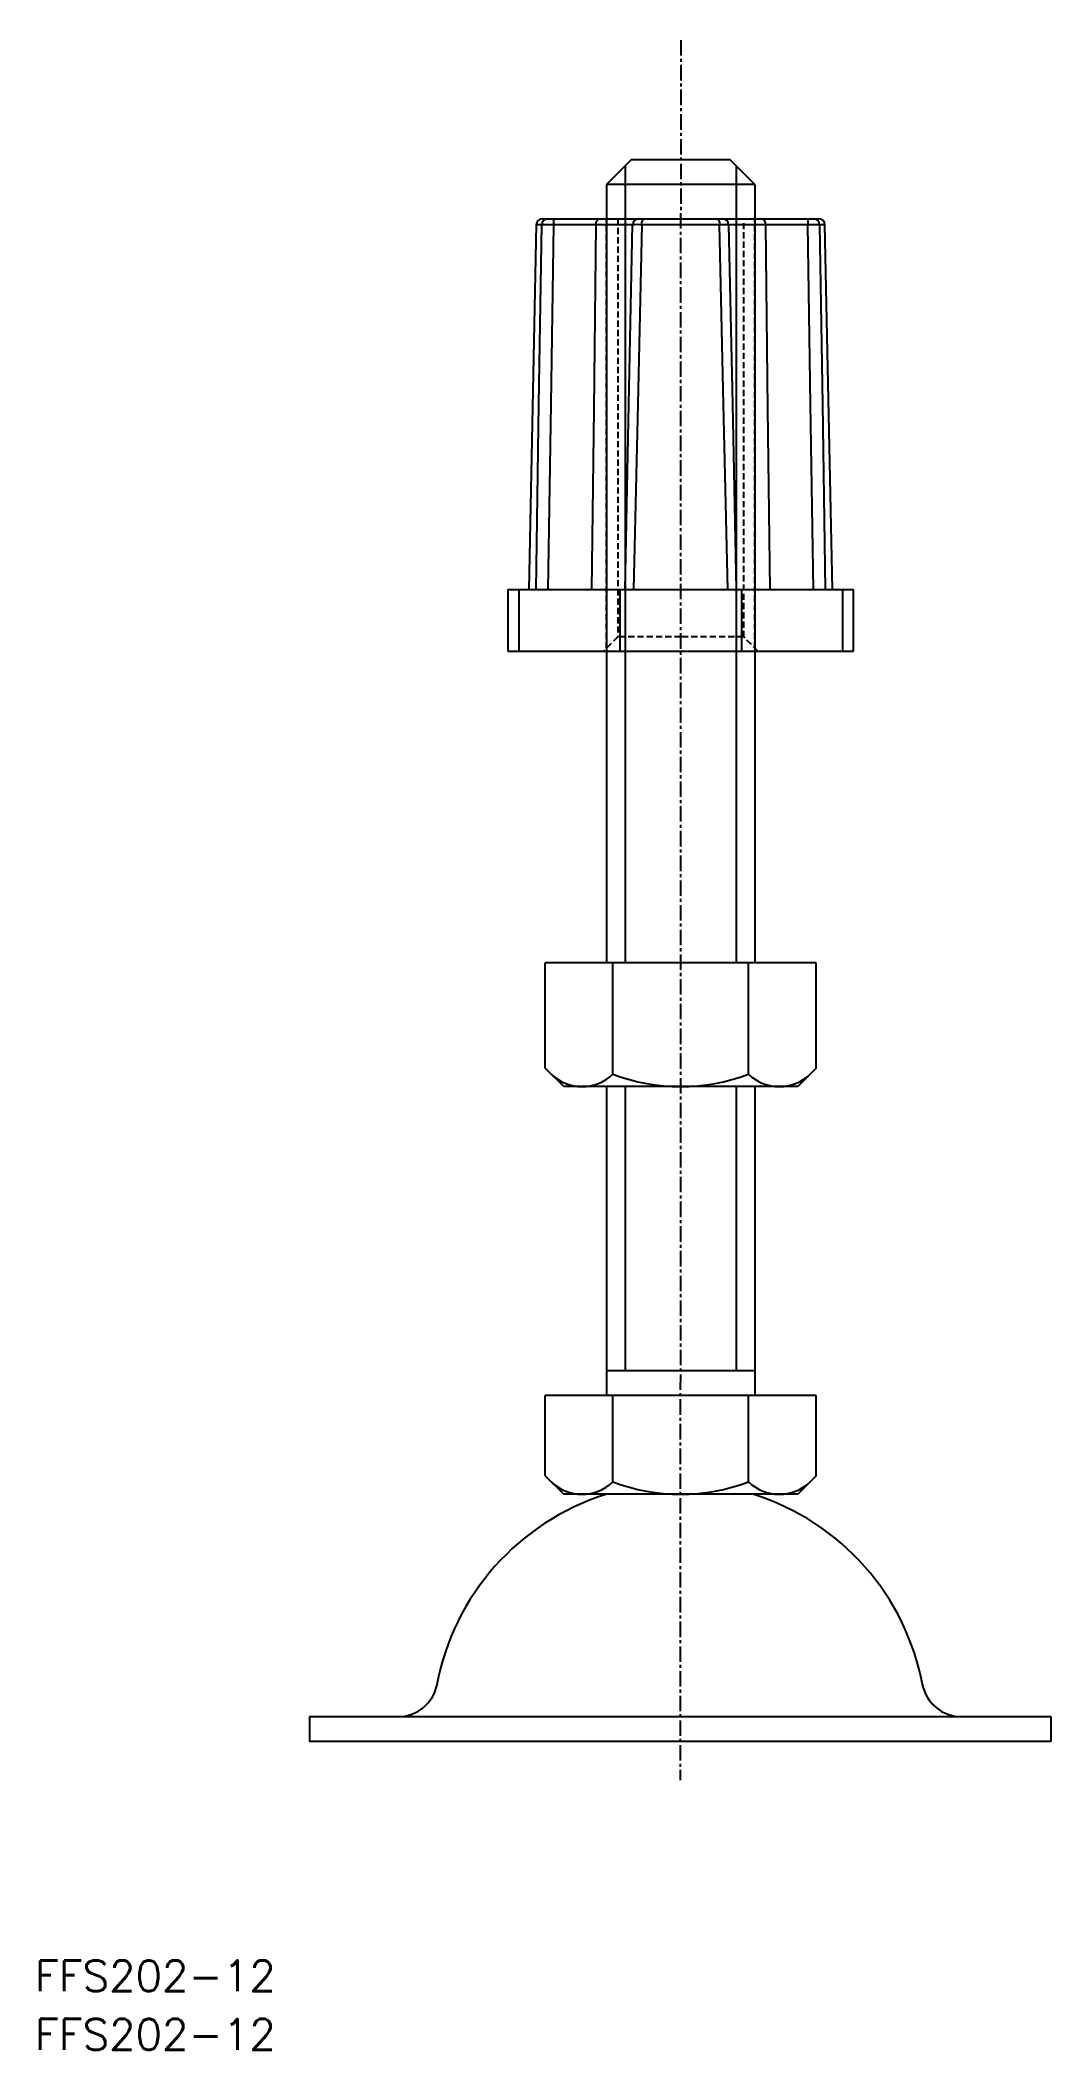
# Model space of a CAD drawing. Extents: x 8 to 89, y 7 to 170.
import ezdxf

# ---------------------------------------------------------------- set-up
doc = ezdxf.new("R2010")
doc.units = 0
doc.linetypes.add('CENTER', pattern=[2, 1.25, -0.25, 0.25, -0.25])
doc.linetypes.add('DASHED', pattern=[0.75, 0.5, -0.25])
doc.layers.get('0').update_dxf_attribs({"linetype": 'CONTINUOUS'})
doc.layers.add('CENTER', color=1, linetype='CENTER')
doc.styles.get("Standard").update_dxf_attribs({"font": 'txt.shx', "bigfont": 'extfont2.shx'})

msp = doc.modelspace()

# ---------------------------------------------------------------- linework, layer by layer
at = {"color": 7, "linetype": 'CONTINUOUS'}
for p, q in [((55.41, 160.27), (53.41, 158.27)), ((63.41, 160.27), (55.41, 160.27)), ((65.41, 158.27), (63.41, 160.27)), ((53.41, 158.27), (53.41, 95.27)), ((65.41, 158.27), (53.41, 158.27)), ((65.41, 158.27), (65.41, 95.27)), ((47.72, 155.02), (47.11, 125.51)), ((48.16, 155.02), (47.72, 155.02)), ((48.22, 155.51), (48.64, 155.51)), ((48.64, 155.51), (49.12, 155.51)), ((49.12, 155.51), (49.12, 155.02)), ((49.12, 155.51), (52.84, 155.51)), ((52.55, 155.02), (49.12, 155.02)), ((55.52, 155.02), (52.55, 155.02)), ((52.84, 155.51), (56.02, 155.51)), ((56.02, 155.51), (56.39, 155.51)), ((62.56, 155.02), (56.25, 155.02)), ((56.39, 155.51), (62.42, 155.51)), ((62.42, 155.51), (62.79, 155.51)), ((62.79, 155.51), (65.97, 155.51)), ((66.27, 155.02), (63.29, 155.02)), ((65.97, 155.51), (69.69, 155.51)), ((69.69, 155.02), (66.27, 155.02)), ((69.69, 155.51), (69.69, 155.02)), ((69.69, 155.51), (70.17, 155.51)), ((70.17, 155.51), (70.59, 155.51)), ((71.09, 155.02), (70.65, 155.02)), ((71.71, 125.51), (71.09, 155.02)), ((45.41, 125.51), (45.41, 120.51)), ((45.41, 125.51), (46.3, 125.51)), ((46.3, 125.51), (46.3, 120.51)), ((46.3, 125.51), (54.48, 125.51)), ((54.48, 125.51), (54.48, 120.51)), ((54.48, 125.51), (64.33, 125.51)), ((64.33, 125.51), (64.33, 120.51)), ((64.33, 125.51), (72.51, 125.51)), ((72.51, 125.51), (72.51, 120.51)), ((72.51, 125.51), (73.41, 125.51)), ((73.41, 120.51), (73.41, 125.51)), ((45.41, 120.51), (46.3, 120.51)), ((46.3, 120.51), (54.48, 120.51)), ((54.48, 120.51), (64.33, 120.51)), ((64.33, 120.51), (72.51, 120.51)), ((72.51, 120.51), (73.41, 120.51)), ((70.38, 95.27), (48.44, 95.27)), ((48.44, 86.77), (48.44, 95.27)), ((53.92, 86.27), (53.92, 95.27)), ((64.89, 86.27), (64.89, 95.27)), ((70.38, 86.77), (70.38, 95.27)), ((49.94, 85.27), (48.44, 86.77)), ((70.38, 86.77), (68.88, 85.27)), ((68.88, 85.27), (49.94, 85.27)), ((53.41, 85.27), (53.41, 60.27)), ((65.41, 85.27), (65.41, 60.27)), ((53.41, 79.02), (53.41, 79.02)), ((53.41, 72.77), (53.41, 72.77)), ((65.41, 62.27), (53.41, 62.27)), ((48.44, 53.77), (48.44, 60.27)), ((70.38, 60.27), (48.44, 60.27)), ((53.92, 53.27), (53.92, 60.27)), ((64.89, 53.27), (64.89, 60.27)), ((70.38, 53.77), (70.38, 60.27)), ((48.44, 53.77), (49.94, 52.27)), ((70.38, 53.77), (68.88, 52.27)), ((68.88, 52.27), (49.94, 52.27)), ((29.37, 34.27), (89.37, 34.27)), ((29.37, 34.27), (29.37, 32.27)), ((89.37, 34.27), (89.37, 32.27)), ((89.37, 32.27), (29.37, 32.27)), ((63.41, 32.27), (55.41, 32.27))]:
    msp.add_line(p, q, dxfattribs=at)
at = {"color": 3, "linetype": 'CONTINUOUS'}
for p, q in [((54.91, 159.77), (54.91, 95.27)), ((63.91, 159.77), (63.91, 95.27)), ((54.91, 85.27), (54.91, 62.27)), ((63.91, 85.27), (63.91, 62.27))]:
    msp.add_line(p, q, dxfattribs=at)
at = {"color": 3, "linetype": 'DASHED'}
for p, q in [((53.41, 120.76), (53.41, 155.51)), ((54.31, 155.51), (54.31, 121.66)), ((64.51, 121.66), (64.51, 155.51)), ((65.41, 120.76), (65.41, 155.51)), ((54.31, 121.66), (53.16, 120.51)), ((59.41, 121.66), (54.31, 121.66)), ((64.51, 121.66), (59.41, 121.66)), ((65.66, 120.51), (64.51, 121.66))]:
    msp.add_line(p, q, dxfattribs=at)
at = {"color": 7, "linetype": 'CONTINUOUS', "flags": 128}
for points in [[(47.71, 125.51), (47.93, 140.5), (48.16, 155.02)], [(49.12, 155.02), (48.89, 140.5), (48.66, 125.51)], [(52.55, 155.02), (52.37, 140.09), (52.19, 125.51)], [(52.55, 155.02), (52.56, 155.17), (52.6, 155.3), (52.66, 155.41), (52.74, 155.48), (52.84, 155.51), (52.84, 155.51)], [(54.91, 125.51), (55.22, 140.5), (55.52, 155.02)], [(56.25, 155.02), (55.93, 140.5), (55.6, 125.51)], [(63.22, 125.51), (62.88, 140.5), (62.56, 155.02)], [(63.29, 155.02), (63.59, 140.5), (63.91, 125.51)], [(65.97, 155.51), (65.97, 155.51), (66.07, 155.48), (66.15, 155.41), (66.21, 155.3), (66.25, 155.17), (66.27, 155.02)], [(66.27, 155.02), (66.44, 140.09), (66.62, 125.51)], [(70.15, 125.51), (69.92, 140.5), (69.69, 155.02)], [(70.65, 155.02), (70.88, 140.5), (71.1, 125.51)]]:
    msp.add_lwpolyline(points, dxfattribs=at)
at = {"color": 7, "linetype": 'CONTINUOUS'}
for centre, radius, start, end in [((48.22, 155.01), 0.5, 90, 178.8), ((48.65, 155.02), 0.491, 91.0714, 179.8937), ((48.64, 126.16), 28.86, 89.0444, 90.9556), ((56.02, 155.01), 0.5, 90, 178.8), ((55.89, 145.7), 9.33, 87.7574, 92.2426), ((56.81, 155.13), 0.563, 137.7858, 191.4069), ((62.01, 155.13), 0.563, 348.5931, 42.2142), ((62.92, 123.26), 31.76, 89.3415, 90.6585), ((62.79, 155.01), 0.5, 1.2, 90), ((70.17, 103.72), 51.3, 89.4624, 90.5376), ((70.16, 155.02), 0.491, 0.1063, 88.9286), ((70.59, 155.01), 0.5, 1.2, 90), ((51.43, 88.85), 3.58, 225.932, 314.068), ((59.41, 100.81), 15.54, 249.334, 290.665), ((67.39, 88.85), 3.58, 225.932, 314.068), ((59.33, 33.16), 20, 107.4383, 169.367), ((51.43, 55.85), 3.58, 225.932, 314.068), ((59.41, 67.81), 15.54, 249.334, 290.665), ((67.39, 55.85), 3.58, 225.932, 314.068), ((59.33, 33.16), 20, 10.2846, 72.5617), ((36.54, 37.47), 3.2, 270, 349.2802), ((82.13, 37.47), 3.2, 190.7198, 270)]:
    msp.add_arc(centre, radius, start, end, dxfattribs=at)
at = {"layer": 'CENTER', "color": 1, "linetype": 'CENTER'}
msp.add_line((59.41, 169.96), (59.37, 29.12), dxfattribs=at)

# ---------------------------------------------------------------- texts
at = {"color": 7, "linetype": 'CONTINUOUS'}
for p in [(7.13, 12.04), (7.13, 7.3)]:
    msp.add_text('FFS202-12', height=2.5, dxfattribs=at).set_placement(p)

doc.saveas('drawing.dxf')
